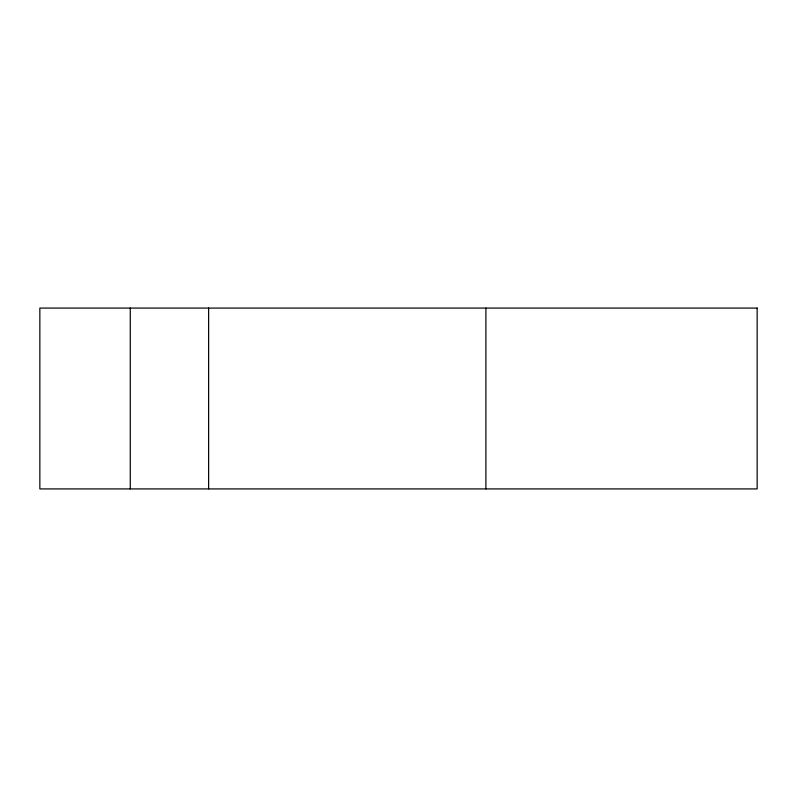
<?xml version="1.0" encoding="UTF-8"?>
<svg xmlns="http://www.w3.org/2000/svg" width="797" height="797" viewBox="0 0 797 797"><rect width="100%" height="100%" fill="white"/><g stroke="black" fill="none" stroke-linecap="round" stroke-linejoin="round"><path stroke-width="1.2" d="M485.901 308.08L485.901 488.92M208.625 308.08L208.625 488.92M130.27 308.08L130.27 488.92M757.15 308.08L39.85 308.08L39.85 488.92L757.15 488.92L757.15 308.08"/></g></svg>
